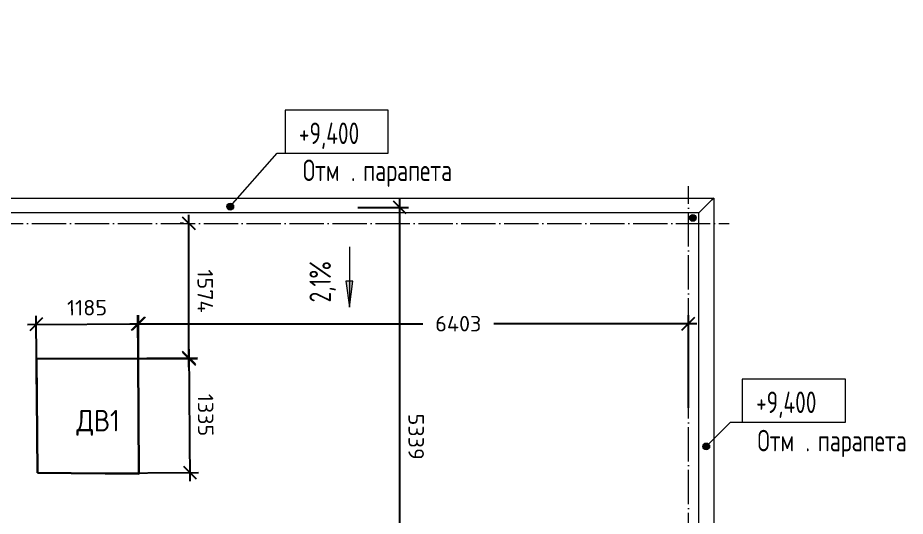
# Model space of a CAD drawing. Header units: millimetres. Extents: x -263990 to 193903, y -164417 to 240530.
# Drawn here: x 34236 to 44573, y 8504 to 14310 of the extents above; entities that cross this region are included whole.
import ezdxf

# ---------------------------------------------------------------- set-up
doc = ezdxf.new("R2010")
doc.units = ezdxf.units.MM
doc.header["$LTSCALE"] = 20
doc.linetypes.add('_ШПТ__20_т__2_5__Линия сетки', pattern=[25, 20, -2.5, 0, -2.5])
doc.linetypes.add('CENTER', pattern=[20, 15, -1.7, 1.6, -1.7])
doc.layers.get('0').update_dxf_attribs({"lineweight": 0})
doc.layers.get('Defpoints').update_dxf_attribs({"color": 4})
for name, color, linetype, lineweight in [('Высотные отметки', 7, 'Continuous', 9), ('Линии1', 7, 'Continuous', 30), ('Обобщенные модели', 7, 'Continuous', 18), ('Оси', 7, 'CENTER', 9), ('Размеры', 7, 'Continuous', 9), ('Текстовые примечания', 7, 'Continuous', 9), ('Типовые аннотации', 7, 'Continuous', 9), ('Уклоны в точках', 7, 'Continuous', 9)]:
    doc.layers.add(name, color=color, linetype=linetype, lineweight=lineweight)
doc.styles.add('DimNat', font='romans.shx', dxfattribs={"height": 180})
doc.styles.add('GOST Common_2', font='gost-common.ttf', dxfattribs={"width": 0.9, "height": 250})
doc.styles.add('ISOCPEUR', font='isocpeur.ttf', dxfattribs={"width": 0.9, "height": 250})
doc.dimstyles.new('DimSpec', dxfattribs={"dimtxt": 1, "dimasz": 150, "dimexe": 100, "dimexo": 100, "dimgap": 100, "dimtad": 1, "dimdec": 0, "dimzin": 0, "dimtxsty": 'DimNat', "dimblk": 'OBLIQUE', "dimcen": 100, "dimdle": 100, "dimclrt": 10, "dimadec": 5, "dimazin": 0, "dimtfac": 1, "dimtdec": 0, "dimtix": 1, "dimtmove": 2, "dimatfit": 3, "dimldrblk": 'OBLIQUE', "dimfxl": 1, "dimtolj": 1, "dimtzin": 0, "dimarcsym": 0})

# ---------------------------------------------------------------- blocks, each defined once
blk = doc.blocks.new('_Oblique')
at = {"color": 0, "linetype": 'ByBlock', "lineweight": -2}
blk.add_line((-0.5, -0.5), (0.5, 0.5), dxfattribs=at)
blk = doc.blocks.new('*D303')
at = {"layer": 'Defpoints', "color": 0, "transparency": 16777216}
for p in [(35636, 10747), (34458, 9676), (35643, 9684)]:
    blk.add_point(p, dxfattribs=at)
at = {"layer": 'Размеры', "color": 0, "lineweight": -2, "transparency": 16777216}
for p, q in [((34458, 9776), (34451, 10839)), ((35643, 9784), (35636, 10847)), ((34351, 10738), (35736, 10747))]:
    blk.add_line(p, q, dxfattribs=at)
at = {"layer": 'Размеры', "color": 0, "lineweight": -2, "transparency": 16777216, "xscale": 150, "yscale": 150, "zscale": 150}
for p, rotation in [((34451, 10739), 180.3755042801016), ((35636, 10747), 0.3755042801015632)]:
    blk.add_blockref('_Oblique', p, dxfattribs=dict(at, rotation=rotation))
at = {"layer": 'Размеры', "color": 7, "lineweight": 20, "transparency": 16777216, "insert": (35043, 10933), "char_height": 180, "attachment_point": 5, "rotation": 0.3755, "style": 'DimNat'}
blk.add_mtext('\\A1;1185', dxfattribs=at)
blk = doc.blocks.new('*D304')
at = {"layer": 'Defpoints', "color": 0, "transparency": 16777216}
for p in [(35046, 10340), (35056, 9004), (36240, 9014)]:
    blk.add_point(p, dxfattribs=at)
at = {"layer": 'Размеры', "color": 0, "lineweight": -2, "transparency": 16777216}
for p, q in [((36228, 10449), (36240, 8914)), ((35146, 10341), (36329, 10350)), ((35156, 9005), (36340, 9014))]:
    blk.add_line(p, q, dxfattribs=at)
at = {"layer": 'Размеры', "color": 0, "lineweight": -2, "transparency": 16777216, "xscale": 150, "yscale": 150, "zscale": 150}
for p, rotation in [((36229, 10349), 90.45463764744821), ((36240, 9014), 270.4546376474482)]:
    blk.add_blockref('_Oblique', p, dxfattribs=dict(at, rotation=rotation))
at = {"layer": 'Размеры', "color": 7, "lineweight": 20, "transparency": 16777216, "insert": (36424, 9683), "char_height": 180, "attachment_point": 5, "rotation": 270.4546, "style": 'DimNat'}
blk.add_mtext('\\A1;1335', dxfattribs=at)
blk = doc.blocks.new('*D305')
at = {"layer": 'Defpoints', "color": 0, "transparency": 16777216}
for p in [(42047, 10747), (35643, 9668), (42047, 9668)]:
    blk.add_point(p, dxfattribs=at)
at = {"layer": 'Размеры', "color": 0, "lineweight": -2, "transparency": 16777216}
for p, q in [((35643, 9768), (35643, 10847)), ((42047, 9768), (42047, 10847)), ((35543, 10747), (38954, 10747)), ((42147, 10747), (39780, 10747))]:
    blk.add_line(p, q, dxfattribs=at)
at = {"layer": 'Размеры', "color": 0, "lineweight": -2, "transparency": 16777216, "xscale": 150, "yscale": 150, "zscale": 150}
for p, rotation in [((35643, 10747), 179.9999999996667), ((42047, 10747), 359.9999999996667)]:
    blk.add_blockref('_Oblique', p, dxfattribs=dict(at, rotation=rotation))
at = {"layer": 'Размеры', "color": 7, "lineweight": 20, "transparency": 16777216, "insert": (39367, 10747), "char_height": 180, "attachment_point": 5, "style": 'DimNat'}
blk.add_mtext('\\A1;6403', dxfattribs=at)
blk = doc.blocks.new('*D306')
at = {"layer": 'Defpoints', "color": 0, "transparency": 16777216}
for p in [(36229, 11914), (36267, 11914), (35046, 10340)]:
    blk.add_point(p, dxfattribs=at)
at = {"layer": 'Размеры', "color": 0, "lineweight": -2, "transparency": 16777216}
for p, q in [((36229, 10240), (36229, 12014)), ((36167, 11914), (36129, 11914)), ((35146, 10340), (36329, 10340))]:
    blk.add_line(p, q, dxfattribs=at)
at = {"layer": 'Размеры', "color": 0, "lineweight": -2, "transparency": 16777216, "xscale": 150, "yscale": 150, "zscale": 150}
for p, rotation in [((36229, 11914), 90), ((36229, 10340), 270)]:
    blk.add_blockref('_Oblique', p, dxfattribs=dict(at, rotation=rotation))
at = {"layer": 'Размеры', "color": 7, "lineweight": 20, "transparency": 16777216, "insert": (36419, 11127), "char_height": 180, "attachment_point": 5, "rotation": 270, "style": 'DimNat'}
blk.add_mtext('\\A1;1574', dxfattribs=at)
blk = doc.blocks.new('*D273')
at = {"layer": 'Defpoints', "color": 0, "transparency": 16777216}
for p in [(38095, 12100), (38686, 12100), (38094, 6761)]:
    blk.add_point(p, dxfattribs=at)
at = {"layer": 'Размеры', "color": 0, "lineweight": -2, "transparency": 16777216}
for p, q in [((38686, 6661), (38686, 12200)), ((38195, 12100), (38786, 12100)), ((38194, 6761), (38786, 6761))]:
    blk.add_line(p, q, dxfattribs=at)
at = {"layer": 'Размеры', "color": 0, "lineweight": -2, "transparency": 16777216, "xscale": 150, "yscale": 150, "zscale": 150}
for p, rotation in [((38686, 12100), 90), ((38686, 6761), 270)]:
    blk.add_blockref('_Oblique', p, dxfattribs=dict(at, rotation=rotation))
at = {"layer": 'Размеры', "color": 7, "lineweight": 20, "transparency": 16777216, "insert": (38876, 9430), "char_height": 180, "attachment_point": 5, "rotation": 270, "style": 'DimNat'}
blk.add_mtext('\\A1;5339', dxfattribs=at)
blk = doc.blocks.new('Высотные отметки - Рамка-5093-_О__R_8_390_')
at = {"layer": 'Типовые аннотации'}
for p, q in [((-6, 0), (-6, 5)), ((-6, 5), (6, 5)), ((6, 5), (6, 0)), ((6, 0), (-6, 0))]:
    blk.add_line(p, q, dxfattribs=at)
blk = doc.blocks.new('190_ФЭ_Парапет_Сэндвич - ФЭ-К1_150-1300843-_О__R_8_390_')
at = {"layer": 'Обобщенные модели'}
for p, q in [((14725, -275), (14878, -122)), ((14878, -122), (45122, -122)), ((14705, -295), (14725, -275)), ((45295, -295), (14705, -295))]:
    blk.add_line(p, q, dxfattribs=at)
blk = doc.blocks.new('190_ФЭ_Парапет_Сэндвич - ФЭ-К1_150-V5-_О__R_8_390_')
at = {"layer": 'Обобщенные модели'}
for p, q in [((45122, 12122), (45275, 12275)), ((45275, 12275), (45295, 12295)), ((45295, 12295), (45295, 1950)), ((45122, 1950), (45122, 12122)), ((45295, 1900), (45295, 1150)), ((45122, -122), (45122, 1100)), ((45295, 1100), (45295, -295)), ((45275, -275), (45122, -122)), ((45295, -295), (45275, -275))]:
    blk.add_line(p, q, dxfattribs=at)

msp = doc.modelspace()

# ---------------------------------------------------------------- hatches: boundary and pattern name
at = {"layer": 'Высотные отметки', "lineweight": 20}
h = msp.add_hatch(color=7, dxfattribs=at)
edge = h.paths.add_edge_path(flags=0)
edge.add_arc((36709.84508, 12110.27173), 40, 0, 360)
h = msp.add_hatch(color=7, dxfattribs=at)
edge = h.paths.add_edge_path(flags=0)
edge.add_arc((42097.85085, 11979.1049), 40, -0.000000005, 359.999999995)
h = msp.add_hatch(color=7, dxfattribs=at)
edge = h.paths.add_edge_path(flags=0)
edge.add_arc((42254.44121, 9316.67737), 40, 0, 360)
h = msp.add_hatch(color=7, dxfattribs=at)
edge = h.paths.add_edge_path(flags=0)
edge.add_arc((42254.44121, 9316.67737), 40, 0, 360)
at = {"layer": 'Уклоны в точках', "lineweight": 20}
msp.add_hatch(color=7, dxfattribs=at).paths.add_polyline_path([(38098.00822, 10940.63214), (38137.50397, 11240.63214), (38058.51247, 11240.63214)], flags=0)

# ---------------------------------------------------------------- linework, layer by layer
at = {"color": 7}
msp.add_line((42046.61484, 11914.14923), (42046.61484, 11904.14923), dxfattribs=at)
at = {"layer": 'Высотные отметки', "color": 7}
for p, q in [((36709.84508, 12110.27173), (37255.64348, 12732.59999)), ((37255.64348, 12732.59999), (37949.98373, 12732.59999)), ((42254.44121, 9316.67737), (42537.35539, 9599.59154)), ((42254.44121, 9316.67737), (42537.35539, 9599.59154)), ((42537.35539, 9599.59154), (43274.84895, 9599.59154)), ((42537.35539, 9599.59154), (43274.84895, 9599.59154))]:
    msp.add_line(p, q, dxfattribs=at)
at = {"layer": 'Высотные отметки', "color": 7, "lineweight": 20}
for centre in [(36709.84508, 12110.27173), (42097.85085, 11979.1049), (42254.44121, 9316.67737), (42254.44121, 9316.67737)]:
    msp.add_circle(centre, 40, dxfattribs=at)
at = {"layer": 'Линии1', "color": 7}
msp.add_lwpolyline([(34464.5553, 9010.09803), (35647.77282, 8998.49414), (35639.00201, 10336.75612), (34452.13268, 10342.68446), (34464.5553, 9010.09803)], dxfattribs=at)
at = {"layer": 'Оси', "color": 7, "linetype": '_ШПТ__20_т__2_5__Линия сетки', "lineweight": 5}
for p, q in [((42046.61484, -1858.63374), (42046.61484, 12348.09494)), ((-4107.02842, 11914.14923), (42521.2363, 11914.14923))]:
    msp.add_line(p, q, dxfattribs=at)
at = {"layer": 'Уклоны в точках', "color": 7}
msp.add_line((38098.00822, 11640.63214), (38098.00822, 10940.63214), dxfattribs=at)
at = {"layer": 'Уклоны в точках', "color": 7, "lineweight": 20}
for p, q in [((38137.50397, 11240.63214), (38058.51247, 11240.63214)), ((38058.51247, 11240.63214), (38098.00822, 10940.63214)), ((38098.00822, 10940.63214), (38137.50397, 11240.63214))]:
    msp.add_line(p, q, dxfattribs=at)

# ---------------------------------------------------------------- block references
at = {"layer": 'Высотные отметки', "color": 7, "lineweight": 20, "extrusion": (0, 0, -1), "xscale": 99.99999999999993, "yscale": 99.99999999999993, "zscale": 99.99999999999993}
for p in [(-37949.98373, 12732.59999), (-43274.84895, 9599.59154), (-43274.84895, 9599.59154)]:
    msp.add_blockref('Высотные отметки - Рамка-5093-_О__R_8_390_', p, dxfattribs=at)
at = {"layer": 'Обобщенные модели', "color": 7, "rotation": 180}
msp.add_blockref('190_ФЭ_Парапет_Сэндвич - ФЭ-К1_150-1300843-_О__R_8_390_', (57046.61483, 11914.14923), dxfattribs=at)
at = {"layer": 'Обобщенные модели', "color": 7}
msp.add_blockref('190_ФЭ_Парапет_Сэндвич - ФЭ-К1_150-V5-_О__R_8_390_', (-2953.38517, -85.85077), dxfattribs=at)

# ---------------------------------------------------------------- texts
at = {"color": 7, "insert": (34919.11317, 9742.48914), "char_height": 250, "width": 1266.66625, "attachment_point": 1, "rotation": 359.999999995, "style": 'ISOCPEUR'}
msp.add_mtext('ДВ1', dxfattribs=at)
at = {"layer": 'Высотные отметки', "color": 7, "char_height": 250, "width": 1055.9762435, "attachment_point": 1, "line_spacing_factor": 1.022761, "style": 'GOST Common_2'}
for insert in [(37509.99363, 13089.30707), (42834.85885, 9956.29862), (42834.85885, 9956.29862)]:
    msp.add_mtext('+9,400', dxfattribs=dict(at, insert=insert))
at = {"layer": 'Размеры', "color": 7, "lineweight": 20, "insert": (37633.32401, 10994.77074), "char_height": 250, "width": 7627.6246254, "attachment_point": 1, "rotation": 89.999999995, "line_spacing_factor": 1.022761, "style": 'GOST Common_2'}
msp.add_mtext('2,1%', dxfattribs=at)
at = {"layer": 'Текстовые примечания', "insert": (36748.47283, 14309.67314), "char_height": 250, "width": 93.7974375, "attachment_point": 1, "style": 'GOST Common_2'}
msp.add_mtext('\\fGOST Common|b0|i0|c204|p34|;\\W.9; ', dxfattribs=at)
at = {"layer": 'Текстовые примечания', "color": 7, "char_height": 250, "attachment_point": 1, "style": 'GOST Common_2'}
for s, insert, width in [('Отм', (37556.20899, 12658.03353), 678.227625), ('парапета', (38258.67774, 12658.03353), 1673.9235), ('. ', (38115.80274, 12658.03353), 173.1645), ('Отм', (42851.2018, 9510.06967), 678.227625), ('Отм', (42851.2018, 9510.06967), 678.227625), ('парапета', (43553.67055, 9510.06967), 1673.9235), ('парапета', (43553.67055, 9510.06967), 1673.9235), ('. ', (43410.79555, 9510.06967), 173.1645), ('. ', (43410.79555, 9510.06967), 173.1645)]:
    msp.add_mtext(s, dxfattribs=dict(at, insert=insert, width=width))

# ---------------------------------------------------------------- dimensions: what is measured, and where the dimension line sits
at = {"layer": 'Размеры', "color": 7, "lineweight": 20}
for base, p1, p2, picture, middle in [((38686.38582, 12099.83169), (38094.03536, 6761.00438), (38094.6374, 12099.83169), '*D273', (38876.38582, 9430.41803)), ((36229.08966, 11914.14923), (35045.56735, 10339.72029), (36267.314, 11914.14923), '*D306', (36419.08966, 11126.93476))]:
    dim = msp.add_linear_dim(base=base, p1=p1, p2=p2, angle=90, dimstyle='DimSpec', override={"dimclrt": 7}, dxfattribs=at)
    dim.commit()
    dim.dimension.update_dxf_attribs({"geometry": picture, "text_midpoint": middle})
for p1, p2, distance, picture, middle in [((34458.34399, 9676.39124), (35643.27906, 9684.15717), 1062.66003, '*D303', (35042.60192, 10932.90734)), ((35045.56735, 10339.72029), (35056.16406, 9004.29608), 1183.537, '*D304', (36424.35947, 9682.90698))]:
    dim = msp.add_aligned_dim(p1=p1, p2=p2, distance=distance, dimstyle='DimSpec', override={"dimclrt": 7}, dxfattribs=at)
    dim.commit()
    dim.dimension.update_dxf_attribs({"geometry": picture, "text_midpoint": middle})
dim = msp.add_linear_dim(base=(42046.61484, 10747.44975), p1=(35643.38741, 9667.62513), p2=(42046.61484, 9667.62513), angle=360, dimstyle='DimSpec', override={"dimclrt": 7}, dxfattribs=at)
dim.commit()
dim.dimension.update_dxf_attribs({"geometry": '*D305', "text_midpoint": (39366.83569, 10747.44975), "dimtype": 161})

doc.saveas('drawing.dxf')
